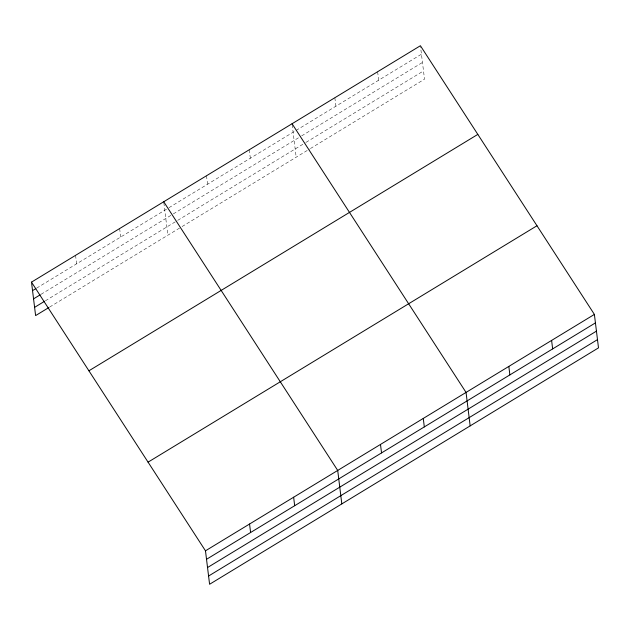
<?xml version="1.0" encoding="UTF-8"?>
<svg xmlns="http://www.w3.org/2000/svg" width="630" height="630" viewBox="0 0 630 630"><rect width="100%" height="100%" fill="white"/><g stroke="black" fill="none" stroke-linecap="round" stroke-linejoin="round"><path stroke-width="0.47" stroke-dasharray="3.15 2.36" d="M36.697 288.091L168.123 208.199M168.966 207.687L421.446 54.212M41.037 294.312L172.494 214.405M173.329 213.893L300.833 136.387M301.668 135.875L422.462 62.457M45.407 300.778L176.888 220.854M177.731 220.343L305.227 142.837M306.07 142.333L423.502 70.946M49.746 306.999L181.259 227.052M182.094 226.548L309.598 149.042M310.433 148.53L424.518 79.183L420.525 46.667M377.63 71.733L378.669 80.215M334.845 97.737L335.892 106.218M292.186 124.685L296.179 157.201M249.291 149.743L250.331 158.232M206.506 175.754L207.553 184.236M163.847 202.695L167.84 235.21M119.653 228.548L120.692 237.03M75.576 255.339L76.616 263.828"/><path stroke-width="0.94" d="M31.5 282.13L420.407 45.73L594.389 314.409L598.5 347.87L209.593 584.27L205.482 550.817L31.5 282.13L35.611 315.591L48.912 307.503M32.539 290.619L35.871 288.595M33.555 298.856L40.21 294.816M34.595 307.353L44.572 301.282M88.917 370.794L477.823 134.395M148.066 462.152L536.981 225.745M205.482 550.817L594.389 314.409M206.53 559.298L595.437 322.891M207.538 567.543L596.445 331.136M208.577 576.033L597.492 339.625M292.068 123.74L466.05 392.419L470.161 425.88M163.729 201.757L337.711 470.437L341.822 503.898M551.612 340.413L552.652 348.902M508.835 366.416L509.875 374.905M423.273 418.43L424.313 426.912M380.496 444.433L381.536 452.915M293.635 497.227L294.675 505.717M249.559 524.018L250.598 532.508"/></g></svg>
